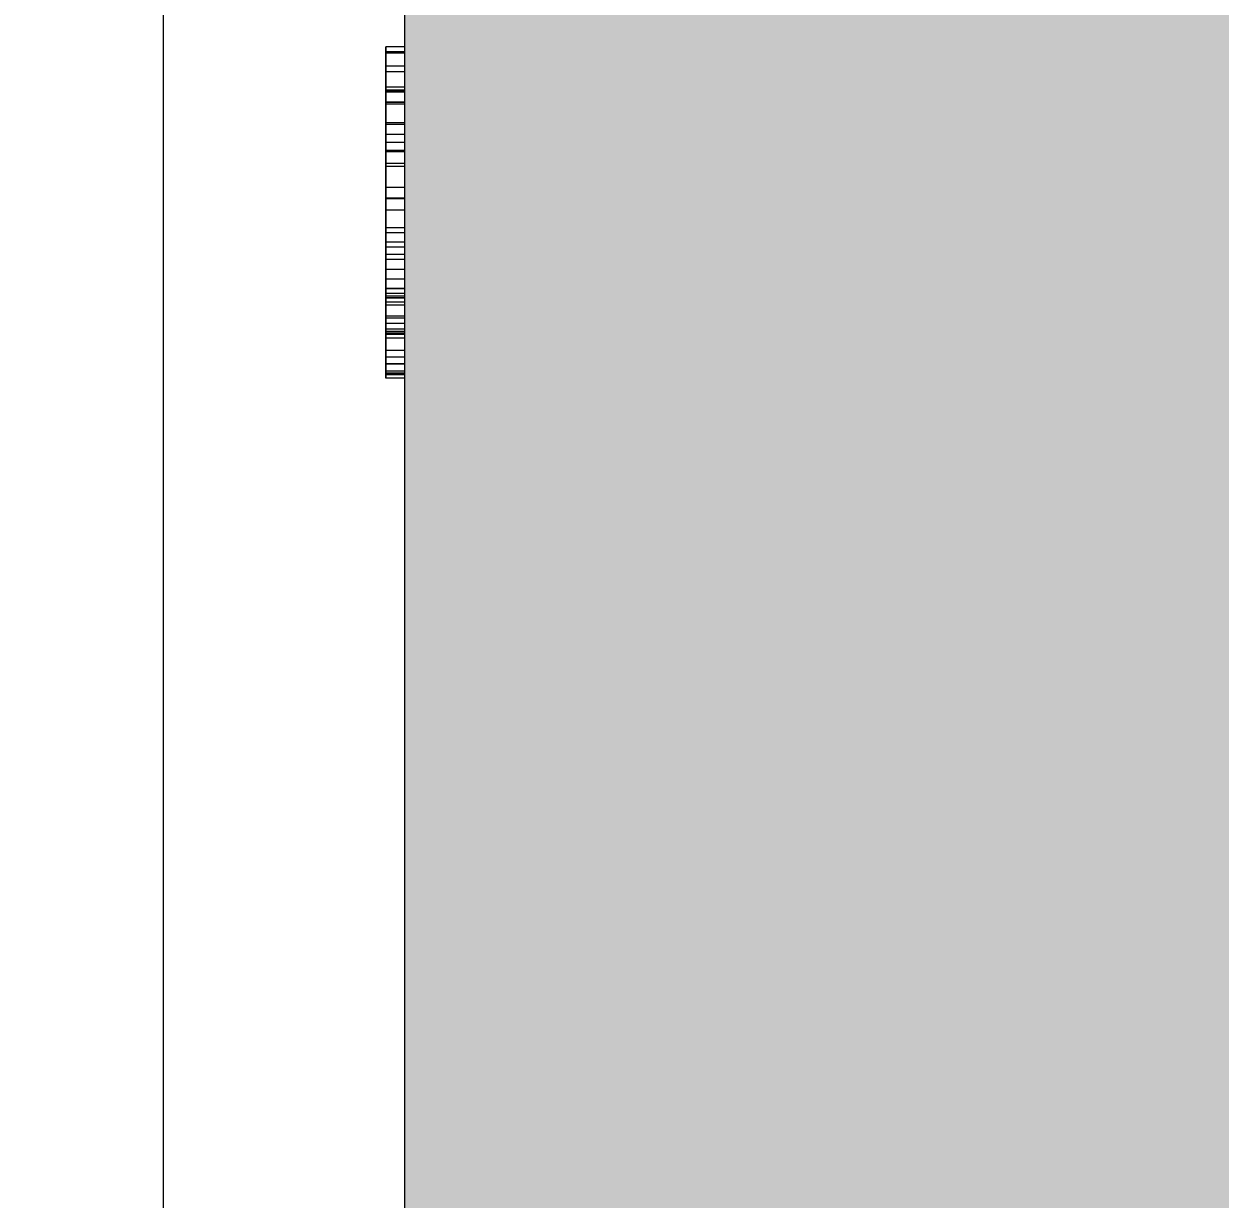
# Model space of a CAD drawing. Header units: millimetres. Extents: x 16345 to 138513, y -2470 to 23828.
# Drawn here: x 47050 to 47611, y 4963 to 5514 of the extents above; entities that cross this region are included whole.
import ezdxf

# ---------------------------------------------------------------- set-up
doc = ezdxf.new("R2010")
doc.units = ezdxf.units.MM
for name, color, linetype, lineweight in [('A-ANNO-DIMS', 7, 'Continuous', 9), ('A-ANNO-DIMS-25', 7, 'Continuous', 9), ('I-WALL', 7, 'Continuous', 9)]:
    doc.layers.add(name, color=color, linetype=linetype, lineweight=lineweight)
for name, color, linetype, lineweight, true_color in [('I-FURN-10', 7, 'Continuous', 9, 0xe9e9e9), ('I-FURN-11', 7, 'Continuous', 9, 0xe0e0e0), ('I-FURN-12', 7, 'Continuous', 9, 0xfafafa), ('I-FURN-13', 7, 'Continuous', 9, 0xf8f8f8), ('I-FURN-14', 7, 'Continuous', 9, 0xf6f6f6), ('I-FURN-15', 7, 'Continuous', 9, 0xf3f3f3), ('I-FURN-16', 7, 'Continuous', 9, 0xefefef), ('I-FURN-2', 7, 'Continuous', 9, 0xc0c0c0), ('I-FURN-7', 7, 'Continuous', 9, 0xd3d3d3), ('I-FURN-8', 7, 'Continuous', 9, 0xfcfcfc), ('I-FURN-9', 7, 'Continuous', 9, 0xfbfbfb)]:
    doc.layers.add(name, color=color, linetype=linetype, lineweight=lineweight, true_color=true_color)
doc.styles.add('ISOCPEUR_2', font='isocpeur.ttf', dxfattribs={"width": 0.9, "height": 50})
doc.dimstyles.new('ISO-2_0_0_9К_Средний_округл2', dxfattribs={"dimscale": 304.8, "dimtxt": 49.799059, "dimasz": 0.123031, "dimexe": 0.098425, "dimexo": 0, "dimgap": 0, "dimtad": 1, "dimdec": 0, "dimrnd": 10, "dimzin": 0, "dimdsep": 46, "dimtxsty": 'ISOCPEUR_2', "dimblk1": 'OBLIQUE', "dimblk2": 'OBLIQUE', "dimsah": 1, "dimcen": 0.09, "dimdle": 0.098425, "dimazin": 0, "dimtfac": 1, "dimtdec": 4, "dimtix": 1, "dimtmove": 0, "dimatfit": 3, "dimfxl": 1, "dimtvp": 1, "dimtolj": 1, "dimtzin": 0, "dimarcsym": 2})

# ---------------------------------------------------------------- blocks, each defined once
blk = doc.blocks.new('Надпись в вестибюле_2 - Надпись в вестибюле_2-32623903-Развертка 2_28-7')
at = {"layer": 'I-FURN-10'}
for p, q in [((-30940, 5431.89), (-30940, 5500.68)), ((-30940, 5500.68), (-30940, 5411.44)), ((-30931, 5500.68), (-30940, 5500.68)), ((-30931, 5500.68), (-30940, 5500.68)), ((-30940, 5411.44), (-30940, 5431.89)), ((-30931, 5431.89), (-30940, 5431.89)), ((-30940, 5403.49), (-30940, 5411.44)), ((-30940, 5411.44), (-30940, 5404.59)), ((-30940, 5404.59), (-30940, 5385.32)), ((-30940, 5385.32), (-30940, 5403.49)), ((-30940, 5368.84), (-30940, 5385.32)), ((-30940, 5385.32), (-30940, 5368.84)), ((-30940, 5350), (-30940, 5368.84)), ((-30940, 5368.84), (-30940, 5350)), ((-30940, 5350), (-30940, 5347.65)), ((-30940, 5350), (-30931, 5350)), ((-30931, 5350), (-30940, 5350)), ((-30931, 5349.35), (-30940, 5349.35))]:
    blk.add_line(p, q, dxfattribs=at)
at = {"layer": 'I-FURN-11'}
for p, q in [((-30940, 5500.68), (-30940, 5411.44)), ((-30940, 5411.44), (-30940, 5500.68)), ((-30931, 5500.68), (-30940, 5500.68)), ((-30931, 5500.68), (-30940, 5500.68)), ((-30931, 5466.66), (-30940, 5466.66)), ((-30940, 5385.32), (-30940, 5411.44)), ((-30940, 5411.44), (-30940, 5389.77)), ((-30931, 5411.44), (-30940, 5411.44)), ((-30940, 5389.77), (-30940, 5385.32)), ((-30940, 5389.77), (-30931, 5389.77)), ((-30940, 5368.84), (-30940, 5385.32)), ((-30940, 5385.32), (-30940, 5368.84)), ((-30940, 5350), (-30940, 5368.84)), ((-30940, 5368.84), (-30940, 5366.48)), ((-30940, 5366.48), (-30940, 5350)), ((-30931, 5366.48), (-30940, 5366.48)), ((-30931, 5366.48), (-30940, 5366.48)), ((-30940, 5349.35), (-30940, 5350)), ((-30940, 5350), (-30940, 5347.65)), ((-30931, 5350), (-30940, 5350)), ((-30931, 5350), (-30940, 5350)), ((-30940, 5347.65), (-30940, 5349.35)), ((-30931, 5347.65), (-30940, 5347.65))]:
    blk.add_line(p, q, dxfattribs=at)
at = {"layer": 'I-FURN-12'}
for p, q in [((-30940, 5484.2), (-30940, 5500.68)), ((-30940, 5500.68), (-30940, 5493.97)), ((-30931, 5500.68), (-30940, 5500.68)), ((-30940, 5493.97), (-30940, 5484.2)), ((-30931, 5493.97), (-30940, 5493.97)), ((-30940, 5482.19), (-30940, 5484.2)), ((-30940, 5484.2), (-30940, 5482.39)), ((-30931, 5484.2), (-30940, 5484.2)), ((-30940, 5482.39), (-30940, 5481.85)), ((-30931, 5482.39), (-30940, 5482.39)), ((-30940, 5481.85), (-30940, 5482.19)), ((-30931, 5482.19), (-30940, 5482.19)), ((-30940, 5477.18), (-30940, 5481.85)), ((-30940, 5481.85), (-30940, 5447.05)), ((-30931, 5481.85), (-30940, 5481.85)), ((-30931, 5481.85), (-30940, 5481.85)), ((-30940, 5458.27), (-30940, 5477.18)), ((-30931, 5477.18), (-30940, 5477.18)), ((-30940, 5453.78), (-30940, 5458.27)), ((-30931, 5458.27), (-30940, 5458.27)), ((-30940, 5447.05), (-30940, 5453.78)), ((-30931, 5453.78), (-30940, 5453.78)), ((-30940, 5415.92), (-30940, 5447.05)), ((-30940, 5447.05), (-30940, 5426.52)), ((-30940, 5426.48), (-30940, 5415.92)), ((-30940, 5411.44), (-30940, 5415.92)), ((-30940, 5415.92), (-30940, 5411.44)), ((-30940, 5409.12), (-30940, 5411.44)), ((-30940, 5411.44), (-30940, 5409.12)), ((-30940, 5403.56), (-30940, 5408.83)), ((-30940, 5408.83), (-30940, 5405.65)), ((-30940, 5405.65), (-30940, 5403.56)), ((-30931, 5405.65), (-30940, 5405.65)), ((-30940, 5403.49), (-30940, 5387.43)), ((-30940, 5394.07), (-30940, 5403.49)), ((-30940, 5385.32), (-30940, 5394.07)), ((-30931, 5394.07), (-30940, 5394.07)), ((-30940, 5387.43), (-30940, 5385.32)), ((-30931, 5387.43), (-30940, 5387.43)), ((-30940, 5383.29), (-30940, 5385.32)), ((-30940, 5385.32), (-30940, 5369.65)), ((-30940, 5368.84), (-30940, 5383.29)), ((-30940, 5369.65), (-30940, 5368.84)), ((-30931, 5369.65), (-30940, 5369.65)), ((-30940, 5368.2), (-30940, 5368.84)), ((-30940, 5368.82), (-30940, 5366.48)), ((-30940, 5366.48), (-30940, 5368.2)), ((-30931, 5368.2), (-30940, 5368.2)), ((-30940, 5354.45), (-30940, 5366.48)), ((-30940, 5366.48), (-30940, 5357.54)), ((-30931, 5366.48), (-30940, 5366.48)), ((-30940, 5357.54), (-30940, 5350.12)), ((-30931, 5357.54), (-30940, 5357.54)), ((-30940, 5350), (-30940, 5354.45)), ((-30931, 5350.12), (-30940, 5350.12))]:
    blk.add_line(p, q, dxfattribs=at)
at = {"layer": 'I-FURN-13'}
for p, q in [((-30940, 5500.11), (-30940, 5500.68)), ((-30940, 5500.68), (-30940, 5481.85)), ((-30931, 5500.68), (-30940, 5500.68)), ((-30940, 5491.3), (-30940, 5500.11)), ((-30931, 5500.11), (-30940, 5500.11)), ((-30940, 5481.85), (-30940, 5491.3)), ((-30931, 5491.3), (-30940, 5491.3)), ((-30940, 5447.05), (-30940, 5481.85)), ((-30940, 5481.85), (-30940, 5447.05)), ((-30940, 5426.52), (-30940, 5447.05)), ((-30940, 5447.05), (-30940, 5415.92)), ((-30940, 5415.92), (-30940, 5426.52)), ((-30931, 5426.52), (-30940, 5426.52)), ((-30940, 5411.44), (-30940, 5415.92)), ((-30940, 5415.92), (-30940, 5411.44)), ((-30940, 5409.12), (-30940, 5411.44)), ((-30940, 5411.44), (-30940, 5385.32)), ((-30940, 5403.56), (-30940, 5409.12)), ((-30931, 5409.12), (-30940, 5409.12)), ((-30940, 5403.56), (-30931, 5403.56)), ((-30940, 5398.71), (-30940, 5403.49)), ((-30940, 5385.32), (-30940, 5398.71)), ((-30931, 5398.71), (-30940, 5398.71)), ((-30940, 5385.32), (-30940, 5375.83)), ((-30940, 5381.96), (-30940, 5385.32)), ((-30940, 5373.34), (-30940, 5381.96)), ((-30931, 5381.96), (-30940, 5381.96)), ((-30940, 5375.83), (-30940, 5368.84)), ((-30931, 5375.83), (-30940, 5375.83)), ((-30940, 5368.84), (-30940, 5373.34)), ((-30931, 5373.34), (-30940, 5373.34)), ((-30940, 5360.72), (-30940, 5368.84)), ((-30940, 5368.84), (-30940, 5350)), ((-30940, 5350.92), (-30940, 5360.72)), ((-30931, 5360.72), (-30940, 5360.72)), ((-30940, 5350), (-30940, 5350.92)), ((-30931, 5350.92), (-30940, 5350.92)), ((-30940, 5350), (-30931, 5350))]:
    blk.add_line(p, q, dxfattribs=at)
at = {"layer": 'I-FURN-14'}
for p, q in [((-30940, 5447.05), (-30940, 5500.68)), ((-30940, 5500.68), (-30940, 5447.05)), ((-30931, 5500.68), (-30940, 5500.68)), ((-30931, 5500.68), (-30940, 5500.68)), ((-30931, 5481.85), (-30940, 5481.85)), ((-30940, 5415.92), (-30940, 5447.05)), ((-30940, 5447.05), (-30940, 5415.92)), ((-30940, 5411.44), (-30940, 5415.92)), ((-30940, 5415.92), (-30940, 5411.44)), ((-30940, 5385.32), (-30940, 5411.44)), ((-30940, 5411.44), (-30940, 5385.32)), ((-30940, 5376.76), (-30940, 5385.32)), ((-30940, 5385.32), (-30940, 5368.84)), ((-30940, 5368.84), (-30940, 5376.76)), ((-30931, 5376.76), (-30940, 5376.76)), ((-30940, 5350), (-30940, 5368.84)), ((-30940, 5368.84), (-30940, 5350)), ((-30931, 5350), (-30940, 5350)), ((-30931, 5350), (-30940, 5350))]:
    blk.add_line(p, q, dxfattribs=at)
at = {"layer": 'I-FURN-15'}
for p, q in [((-30940, 5481.85), (-30940, 5500.68)), ((-30940, 5500.68), (-30940, 5447.05)), ((-30931, 5500.68), (-30940, 5500.68)), ((-30931, 5500.68), (-30940, 5500.68)), ((-30940, 5447.05), (-30940, 5481.85)), ((-30931, 5481.85), (-30940, 5481.85)), ((-30940, 5415.92), (-30940, 5447.05)), ((-30940, 5447.05), (-30940, 5415.92)), ((-30931, 5437.11), (-30940, 5437.11)), ((-30931, 5418.28), (-30940, 5418.28)), ((-30940, 5411.44), (-30940, 5415.92)), ((-30940, 5415.92), (-30940, 5411.44)), ((-30940, 5385.32), (-30940, 5411.44)), ((-30940, 5411.44), (-30940, 5385.32)), ((-30940, 5368.84), (-30940, 5385.32)), ((-30940, 5385.32), (-30940, 5368.84)), ((-30940, 5350), (-30940, 5368.84)), ((-30940, 5368.84), (-30940, 5350)), ((-30931, 5368.84), (-30940, 5368.84)), ((-30931, 5350), (-30940, 5350)), ((-30931, 5350), (-30940, 5350))]:
    blk.add_line(p, q, dxfattribs=at)
at = {"layer": 'I-FURN-16'}
for p, q in [((-30940, 5500.68), (-30940, 5462.35)), ((-30940, 5462.09), (-30940, 5500.68)), ((-30931, 5500.68), (-30940, 5500.68)), ((-30931, 5500.68), (-30940, 5500.68)), ((-30940, 5462.35), (-30940, 5447.05)), ((-30940, 5447.05), (-30940, 5462.09)), ((-30940, 5462.09), (-30931, 5462.09)), ((-30940, 5437.11), (-30940, 5447.05)), ((-30940, 5447.05), (-30940, 5432.11)), ((-30931, 5447.05), (-30940, 5447.05)), ((-30940, 5418.28), (-30940, 5437.11)), ((-30931, 5437.11), (-30940, 5437.11)), ((-30931, 5432.11), (-30940, 5432.11)), ((-30940, 5431.89), (-30940, 5415.92)), ((-30940, 5415.92), (-30940, 5418.28)), ((-30931, 5418.28), (-30940, 5418.28)), ((-30940, 5411.44), (-30940, 5415.92)), ((-30940, 5415.92), (-30940, 5411.44)), ((-30931, 5415.92), (-30940, 5415.92)), ((-30940, 5385.32), (-30940, 5411.44)), ((-30940, 5411.44), (-30940, 5385.32)), ((-30940, 5368.84), (-30940, 5385.32)), ((-30940, 5385.32), (-30940, 5368.84)), ((-30940, 5350), (-30940, 5368.84)), ((-30940, 5368.84), (-30940, 5350)), ((-30931, 5368.84), (-30940, 5368.84)), ((-30940, 5350), (-30931, 5350)), ((-30931, 5350), (-30940, 5350))]:
    blk.add_line(p, q, dxfattribs=at)
at = {"layer": 'I-FURN-2'}
for p, q in [((-30940, 5500.68), (-30940, 5503.04)), ((-30931, 5503.04), (-30940, 5503.04)), ((-30940, 5466.66), (-30940, 5500.68)), ((-30931, 5500.68), (-30940, 5500.68)), ((-30940, 5385.32), (-30940, 5466.66)), ((-30931, 5466.66), (-30940, 5466.66)), ((-30940, 5383.29), (-30940, 5385.32)), ((-30940, 5385.32), (-30931, 5385.32)), ((-30940, 5368.84), (-30940, 5383.29)), ((-30931, 5383.29), (-30940, 5383.29)), ((-30940, 5350), (-30940, 5368.84)), ((-30931, 5368.84), (-30940, 5368.84)), ((-30940, 5349.35), (-30940, 5350)), ((-30931, 5350), (-30940, 5350)), ((-30940, 5347.65), (-30940, 5349.35)), ((-30931, 5349.35), (-30940, 5349.35)), ((-30931, 5347.65), (-30940, 5347.65))]:
    blk.add_line(p, q, dxfattribs=at)
at = {"layer": 'I-FURN-7'}
for p, q in [((-30940, 5503.04), (-30940, 5500.77)), ((-30931, 5500.77), (-30940, 5500.77)), ((-30940, 5385.32), (-30940, 5500.68)), ((-30940, 5500.68), (-30940, 5466.66)), ((-30931, 5500.68), (-30940, 5500.68)), ((-30931, 5500.68), (-30940, 5500.68)), ((-30940, 5466.66), (-30940, 5385.32)), ((-30940, 5368.84), (-30940, 5385.32)), ((-30940, 5385.32), (-30940, 5370.67)), ((-30931, 5385.32), (-30940, 5385.32)), ((-30940, 5370.67), (-30940, 5368.84)), ((-30931, 5370.67), (-30940, 5370.67)), ((-30940, 5354.45), (-30940, 5368.84)), ((-30940, 5368.84), (-30940, 5350)), ((-30931, 5368.84), (-30940, 5368.84)), ((-30940, 5350), (-30940, 5354.45)), ((-30940, 5354.45), (-30931, 5354.45)), ((-30940, 5347.65), (-30940, 5350)), ((-30940, 5350), (-30940, 5347.65)), ((-30940, 5350), (-30931, 5350)), ((-30931, 5347.65), (-30940, 5347.65))]:
    blk.add_line(p, q, dxfattribs=at)
at = {"layer": 'I-FURN-8'}
for p, q in [((-30940, 5500.68), (-30940, 5484.2)), ((-30940, 5500.68), (-30931, 5500.68)), ((-30940, 5484.2), (-30940, 5481.85)), ((-30940, 5484.2), (-30940, 5481.85)), ((-30940, 5481.85), (-30940, 5484.2)), ((-30940, 5481.85), (-30940, 5466.71)), ((-30940, 5466.71), (-30940, 5481.85)), ((-30940, 5481.85), (-30940, 5466.71)), ((-30940, 5466.71), (-30940, 5481.85)), ((-30940, 5481.85), (-30940, 5467.43)), ((-30940, 5467.43), (-30940, 5466.71)), ((-30931, 5467.43), (-30940, 5467.43)), ((-30940, 5466.66), (-30940, 5453.78)), ((-30940, 5453.78), (-30940, 5466.66)), ((-30940, 5466.66), (-30940, 5453.78)), ((-30940, 5453.78), (-30940, 5466.66)), ((-30940, 5466.66), (-30940, 5453.78)), ((-30940, 5453.78), (-30940, 5447.05)), ((-30940, 5453.78), (-30940, 5447.05)), ((-30940, 5447.05), (-30940, 5453.78)), ((-30940, 5447.05), (-30940, 5415.92)), ((-30940, 5415.92), (-30940, 5411.44)), ((-30940, 5415.92), (-30940, 5411.44)), ((-30940, 5411.44), (-30940, 5415.92)), ((-30931, 5411.44), (-30940, 5411.44)), ((-30940, 5403.49), (-30940, 5389.77)), ((-30940, 5389.77), (-30940, 5385.32)), ((-30931, 5389.77), (-30940, 5389.77)), ((-30940, 5368.84), (-30940, 5366.48)), ((-30931, 5366.48), (-30940, 5366.48)), ((-30931, 5366.48), (-30940, 5366.48))]:
    blk.add_line(p, q, dxfattribs=at)
at = {"layer": 'I-FURN-9'}
for p, q in [((-30940, 5500.68), (-30940, 5484.2)), ((-30940, 5484.2), (-30940, 5500.68)), ((-30931, 5500.68), (-30940, 5500.68)), ((-30931, 5500.68), (-30940, 5500.68)), ((-30940, 5481.85), (-30940, 5484.2)), ((-30940, 5484.2), (-30940, 5482.8)), ((-30940, 5482.8), (-30940, 5481.85)), ((-30931, 5482.8), (-30940, 5482.8)), ((-30940, 5476.15), (-30940, 5481.85)), ((-30940, 5481.85), (-30940, 5477.18)), ((-30940, 5476.94), (-30940, 5467.52)), ((-30931, 5476.94), (-30940, 5476.94)), ((-30940, 5466.71), (-30940, 5476.15)), ((-30931, 5476.15), (-30940, 5476.15)), ((-30940, 5467.52), (-30940, 5453.78)), ((-30931, 5467.52), (-30940, 5467.52)), ((-30931, 5466.71), (-30940, 5466.71)), ((-30940, 5454.52), (-30940, 5466.66)), ((-30940, 5453.78), (-30940, 5454.52)), ((-30931, 5454.52), (-30940, 5454.52)), ((-30940, 5447.05), (-30940, 5453.78)), ((-30940, 5453.78), (-30940, 5448.45)), ((-30940, 5448.45), (-30940, 5447.05)), ((-30931, 5448.45), (-30940, 5448.45)), ((-30940, 5447.05), (-30940, 5415.92)), ((-30940, 5415.92), (-30940, 5447.05)), ((-30931, 5426.48), (-30940, 5426.48)), ((-30940, 5411.44), (-30940, 5415.92)), ((-30940, 5415.92), (-30940, 5411.44)), ((-30940, 5411.44), (-30940, 5409.12)), ((-30940, 5408.83), (-30940, 5403.56)), ((-30940, 5385.32), (-30940, 5403.49)), ((-30940, 5403.49), (-30940, 5386.2)), ((-30940, 5386.2), (-30940, 5385.32)), ((-30931, 5386.2), (-30940, 5386.2)), ((-30940, 5385.32), (-30940, 5370.67)), ((-30931, 5383.29), (-30940, 5383.29)), ((-30940, 5370.67), (-30940, 5368.84)), ((-30931, 5370.67), (-30940, 5370.67)), ((-30940, 5366.48), (-30940, 5368.84)), ((-30940, 5368.84), (-30940, 5366.48)), ((-30931, 5368.82), (-30940, 5368.82)), ((-30940, 5366.48), (-30940, 5350)), ((-30931, 5354.45), (-30940, 5354.45)), ((-30931, 5350), (-30940, 5350))]:
    blk.add_line(p, q, dxfattribs=at)
blk = doc.blocks.new('DIMBLOCK35-Развертка 2_28-7')
at = {"layer": 'A-ANNO-DIMS-25'}
for p, q in [((47115.26, 4170), (47115.26, 7630)), ((47208.96, 7600), (47085.26, 7600)), ((47115.26, 7600), (47213.92, 7600)), ((47228.55, 4200), (47085.26, 4200)), ((47115.26, 4200), (47228.55, 4200))]:
    blk.add_line(p, q, dxfattribs=at)
at = {"layer": 'A-ANNO-DIMS-25', "lineweight": 20}
for p, q in [((47115.26, 7600), (47096.51, 7618.75)), ((47115.26, 7600), (47134.01, 7581.25)), ((47115.26, 4200), (47096.51, 4218.75)), ((47115.26, 4200), (47134.01, 4181.25))]:
    blk.add_line(p, q, dxfattribs=at)
at = {"layer": 'A-ANNO-DIMS-25', "color": 0, "insert": (47049.94, 5834.4), "char_height": 50, "width": 157.4416, "attachment_point": 1, "rotation": 90, "line_spacing_factor": 1.149209, "style": 'ISOCPEUR_2'}
blk.add_mtext('3400', dxfattribs=at)
blk = doc.blocks.new('_Oblique')
at = {"color": 0, "linetype": 'ByBlock', "lineweight": -2}
blk.add_line((-0.5, -0.5), (0.5, 0.5), dxfattribs=at)

msp = doc.modelspace()

# ---------------------------------------------------------------- hatches: boundary and pattern name
at = {"layer": 'I-WALL'}
for points in [[(47229.55, 4250), (47229.55, 7600), (47228.55, 7600), (47228.55, 4250)], [(47469.55, 4250), (48949.81, 4250), (48949.81, 7600), (47229.55, 7600), (47229.55, 4250), (47312.17, 4250)]]:
    msp.add_hatch(color=256, dxfattribs=at).paths.add_polyline_path(points)

# ---------------------------------------------------------------- linework, layer by layer
msp.add_line((47228.55, 4250), (47228.55, 7600), dxfattribs=at)

# ---------------------------------------------------------------- block references
at = {"layer": 'I-FURN-7'}
msp.add_blockref('Надпись в вестибюле_2 - Надпись в вестибюле_2-32623903-Развертка 2_28-7', (78159.55, 0), dxfattribs=at)

# ---------------------------------------------------------------- dimensions: what is measured, and where the dimension line sits
at = {"layer": 'A-ANNO-DIMS'}
dim = msp.add_linear_dim(base=(47115.26, 7600), p1=(47228.55, 4200), p2=(47208.96, 7600), angle=90, dimstyle='ISO-2_0_0_9К_Средний_округл2', override={"dimpost": '<>', "dimfxl": 3400.056462}, dxfattribs=at)
dim.commit()
dim.dimension.update_dxf_attribs({"geometry": 'DIMBLOCK35-Развертка 2_28-7', "text_midpoint": (47090.26, 5900)})

doc.saveas('drawing.dxf')
